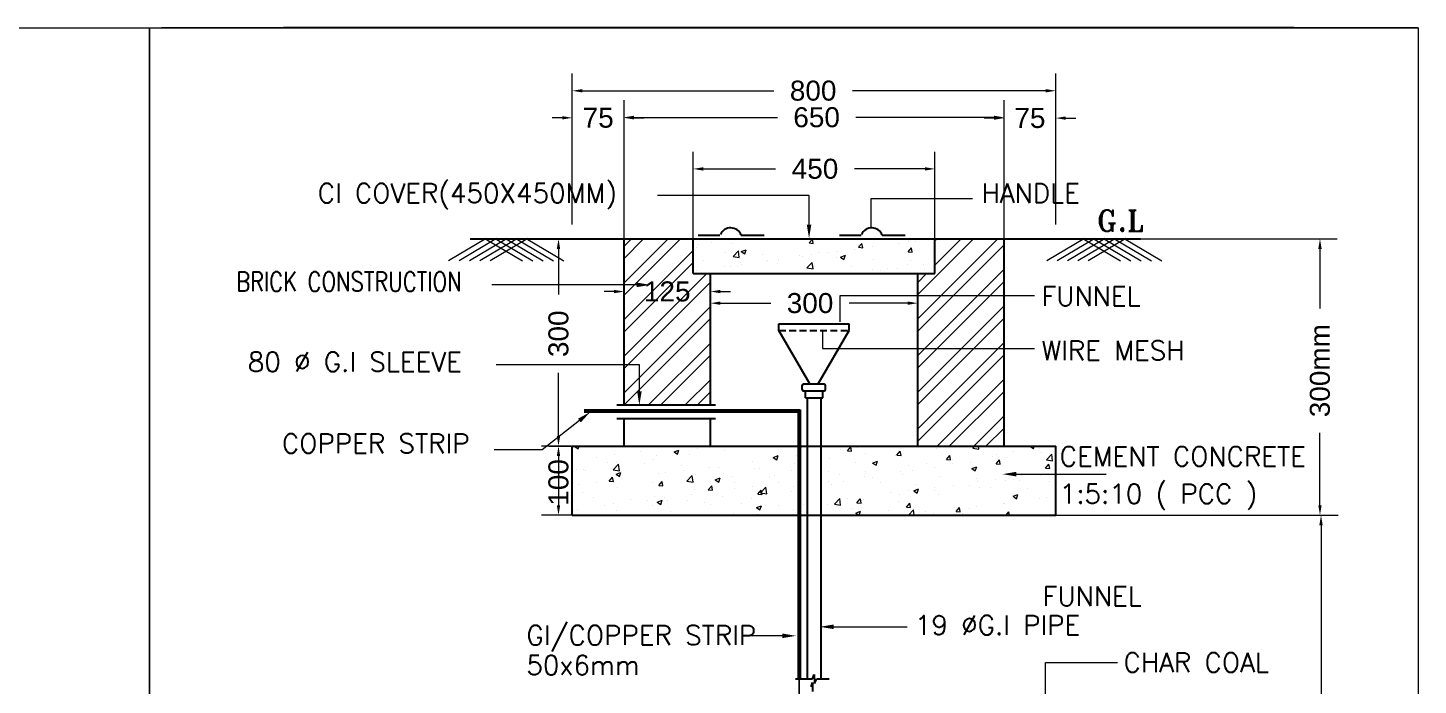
# Model space of a CAD drawing. Extents: x 3505867 to 3988380, y -625948 to -590408.
# Drawn here: x 3727261 to 3732615, y -615314 to -612783 of the extents above; entities that cross this region are included whole.
import ezdxf

# ---------------------------------------------------------------- set-up
doc = ezdxf.new("R2010")
doc.units = 0
doc.header["$LTSCALE"] = 6
doc.header["$MEASUREMENT"] = 0
doc.linetypes.add('HIDDEN', pattern=[0.375, 0.25, -0.125])
doc.layers.get('0').update_dxf_attribs({"linetype": 'CONTINUOUS'})
doc.layers.add('ELECTRICAL', color=5, linetype='CONTINUOUS')
doc.layers.add('EP', color=3, linetype='CONTINUOUS')
for name, color, linetype, lineweight in [('HAT', 250, 'CONTINUOUS', 5), ('TXT', 7, 'CONTINUOUS', 18), ('WORKING', 113, 'CONTINUOUS', 0)]:
    doc.layers.add(name, color=color, linetype=linetype, lineweight=lineweight)
doc.styles.add('ARIAL', font='')
doc.styles.add('ROMANS', font='romans.shx')
doc.styles.add('ROMANT', font='romant.shx')
doc.styles.get('ARIAL').set_extended_font_data('Arial')

# ---------------------------------------------------------------- blocks, each defined once
blk = doc.blocks.new('*X211')
at = {"color": 0}
for p, q in [((2551.5, 7371.3), (2552.6, 7371.7)), ((2551.5, 7371.3), (2556.5, 7367.9)), ((2556.5, 7367.9), (2557.8, 7371.7)), ((2564.7, 7371.5), (2564.7, 7371.5)), ((2728.7, 7368.1), (2728.7, 7368.1)), ((2874.4, 7371.1), (2874.9, 7371.7)), ((2874.4, 7371.1), (2880.4, 7370.5)), ((2880.4, 7370.5), (2880.2, 7371.7)), ((2946.1, 7364.8), (2951, 7370.5)), ((2952.1, 7364.3), (2951, 7370.5)), ((2960.5, 7369.4), (2960.5, 7369.4)), ((3023.6, 7367.7), (3023.6, 7367.7)), ((3074.5, 7368.5), (3074.5, 7368.5)), ((3127.5, 7368.5), (3130.5, 7371.7)), ((3127.5, 7368.5), (3136.4, 7367.1)), ((3136.4, 7367.1), (3135.8, 7371.7)), ((3210.4, 7371.5), (3210.9, 7371.7)), ((3210.4, 7371.5), (3215.4, 7368.1)), ((3215.4, 7368.1), (3216.6, 7371.7)), ((3224.2, 7368.2), (3224.2, 7368.2)), ((2583.6, 7355.8), (2583.6, 7355.8)), ((2598.7, 7348), (2598.7, 7348)), ((2608.6, 7359.1), (2608.6, 7359.1)), ((2612.1, 7348.1), (2612.1, 7348.1)), ((2646.5, 7364.1), (2646.5, 7364.1)), ((2665.9, 7352.1), (2665.9, 7352.1)), ((2670.4, 7358.1), (2670.4, 7358.1)), ((2695.2, 7363.3), (2702.2, 7365.9)), ((2695.2, 7363.3), (2700.2, 7359.9)), ((2700.2, 7359.9), (2702.2, 7365.9)), ((2717.3, 7359.1), (2717.3, 7359.1)), ((2767.8, 7365.5), (2767.8, 7365.5)), ((2809.4, 7349.6), (2809.4, 7349.6)), ((2834.4, 7352.9), (2834.4, 7352.9)), ((2838.9, 7355.3), (2845.9, 7357.9)), ((2838.9, 7355.3), (2843.9, 7351.9)), ((2843.9, 7351.9), (2845.9, 7357.9)), ((2869.8, 7346.8), (2869.8, 7346.8)), ((2872.3, 7357.8), (2872.3, 7357.8)), ((2920.3, 7353.2), (2920.3, 7353.2)), ((2935.5, 7366.2), (2935.5, 7366.2)), ((2946.1, 7364.8), (2952.1, 7364.3)), ((2957.9, 7348.5), (2957.9, 7348.5)), ((2972.3, 7360.7), (2972.3, 7360.7)), ((2982.6, 7347.2), (2989.6, 7349.9)), ((2982.6, 7347.2), (2987.6, 7343.9)), ((2987.6, 7343.9), (2989.7, 7349.9)), ((3016.2, 7358.5), (3016.2, 7358.5)), ((3017.9, 7358.5), (3022.7, 7364.3)), ((3017.9, 7358.5), (3023.9, 7358)), ((3023.9, 7358), (3022.7, 7364.3)), ((3089.6, 7352.2), (3094.4, 7358)), ((3089.6, 7352.2), (3095.6, 7351.7)), ((3095.6, 7351.7), (3094.4, 7358)), ((3098.1, 7351.6), (3098.1, 7351.6)), ((3124.9, 7348.3), (3124.9, 7348.3)), ((3156.8, 7356.6), (3156.8, 7356.6)), ((3161.3, 7359.9), (3161.3, 7359.9)), ((3161.3, 7346), (3166.1, 7351.7)), ((3167.3, 7345.4), (3166.2, 7351.7)), ((3176.2, 7355.4), (3176.2, 7355.4)), ((3186.3, 7363.2), (3186.3, 7363.2)), ((3215.1, 7366.6), (3215.1, 7366.6)), ((3226.7, 7361.8), (3226.7, 7361.8)), ((3234.2, 7351.9), (3242, 7360.1)), ((3234.2, 7351.9), (3243.1, 7350.6)), ((3243.1, 7350.6), (3242, 7360.1)), ((2553.8, 7338.1), (2553.8, 7338.1)), ((2563.5, 7338.2), (2563.5, 7338.2)), ((2566.4, 7336.8), (2566.4, 7336.8)), ((2601.4, 7320.9), (2606.2, 7326.7)), ((2607.4, 7320.4), (2606.2, 7326.7)), ((2607.1, 7337.3), (2614.9, 7345.4)), ((2607.1, 7337.3), (2616, 7335.9)), ((2611.2, 7331), (2618.2, 7333.7)), ((2611.2, 7331), (2616.2, 7327.7)), ((2614, 7344.6), (2614, 7344.6)), ((2616, 7335.9), (2614.9, 7345.4)), ((2616.2, 7327.6), (2618.2, 7333.7)), ((2619.8, 7334.6), (2619.8, 7334.6)), ((2652.1, 7345.8), (2652.1, 7345.8)), ((2673.2, 7332.3), (2673.2, 7332.3)), ((2683.3, 7333), (2683.3, 7333)), ((2705.5, 7343.5), (2705.5, 7343.5)), ((2708.4, 7336.3), (2708.4, 7336.3)), ((2713.8, 7320.7), (2721.6, 7328.9)), ((2722.7, 7319.4), (2721.6, 7328.8)), ((2726.6, 7330.1), (2726.6, 7330.1)), ((2746.2, 7341.2), (2746.2, 7341.2)), ((2758.9, 7341.2), (2758.9, 7341.2)), ((2766.6, 7332.2), (2766.6, 7332.2)), ((2779.9, 7327.8), (2779.9, 7327.8)), ((2812.2, 7339), (2812.2, 7339)), ((2818.5, 7339.7), (2818.5, 7339.7)), ((2841.2, 7328.5), (2841.2, 7328.5)), ((2865.6, 7336.7), (2865.6, 7336.7)), ((2919, 7334.5), (2919, 7334.5)), ((2934.2, 7330), (2934.2, 7330)), ((2971.1, 7327.4), (2971.1, 7327.4)), ((2972.1, 7335), (2972.1, 7335)), ((2972.4, 7332.2), (2972.4, 7332.2)), ((2981.8, 7326.6), (2981.8, 7326.6)), ((3022.4, 7334.4), (3022.4, 7334.4)), ((3025.8, 7330), (3025.8, 7330)), ((3035.2, 7343.3), (3035.2, 7343.3)), ((3040.2, 7336.6), (3040.2, 7336.6)), ((3060.2, 7346.6), (3060.2, 7346.6)), ((3072.9, 7340.8), (3072.9, 7340.8)), ((3079.2, 7327.7), (3079.2, 7327.7)), ((3098.5, 7346.6), (3098.5, 7346.6)), ((3126.4, 7339.2), (3133.4, 7341.9)), ((3126.4, 7339.2), (3131.3, 7335.9)), ((3131.3, 7335.9), (3133.4, 7341.9)), ((3161.3, 7346), (3167.3, 7345.4)), ((3197.9, 7328.7), (3197.9, 7328.7)), ((3225.5, 7328.5), (3225.5, 7328.5)), ((3233.1, 7339.7), (3237.9, 7345.4)), ((3233.1, 7339.7), (3239, 7339.2)), ((3239, 7339.2), (3237.9, 7345.4)), ((2557.3, 7316.4), (2557.3, 7316.4)), ((2582.3, 7319.7), (2582.3, 7319.7)), ((2601.4, 7320.9), (2607.4, 7320.4)), ((2612.8, 7311.3), (2612.8, 7311.3)), ((2620.2, 7324.6), (2620.2, 7324.6)), ((2664.7, 7318.8), (2664.7, 7318.8)), ((2673.1, 7314.7), (2677.9, 7320.4)), ((2673.1, 7314.7), (2679.1, 7314.1)), ((2679.1, 7314.1), (2677.9, 7320.4)), ((2713.8, 7320.7), (2722.7, 7319.4)), ((2716, 7325.8), (2716, 7325.8)), ((2724.6, 7308.5), (2724.6, 7308.5)), ((2744.8, 7308.4), (2749.7, 7314.1)), ((2744.8, 7308.4), (2750.8, 7307.9)), ((2750.8, 7307.9), (2749.7, 7314.1)), ((2754.9, 7323), (2761.9, 7325.7)), ((2754.9, 7323), (2759.9, 7319.6)), ((2759.9, 7319.6), (2761.9, 7325.7)), ((2782.9, 7318.5), (2782.9, 7318.5)), ((2783.1, 7310.1), (2783.1, 7310.1)), ((2808.1, 7313.4), (2808.1, 7313.4)), ((2816.6, 7302.1), (2821.4, 7307.9)), ((2817.3, 7306.4), (2817.3, 7306.4)), ((2820.5, 7304.2), (2828.3, 7312.3)), ((2822.6, 7301.6), (2821.4, 7307.9)), ((2829.4, 7302.8), (2828.3, 7312.3)), ((2833.3, 7325.6), (2833.3, 7325.6)), ((2846, 7318.4), (2846, 7318.4)), ((2865.2, 7306.5), (2865.2, 7306.5)), ((2868.6, 7313.5), (2868.6, 7313.5)), ((2919.1, 7319.9), (2919.1, 7319.9)), ((2923.5, 7316.5), (2923.5, 7316.5)), ((2940.1, 7321), (2940.1, 7321)), ((2993.5, 7318.8), (2993.5, 7318.8)), ((3033.9, 7307.2), (3033.9, 7307.2)), ((3042.3, 7307), (3049.3, 7309.7)), ((3042.3, 7307), (3047.3, 7303.6)), ((3046.9, 7316.5), (3046.9, 7316.5)), ((3047.3, 7303.6), (3049.3, 7309.7)), ((3071.7, 7307.5), (3071.7, 7307.5)), ((3071.8, 7312.1), (3071.8, 7312.1)), ((3100.2, 7314.3), (3100.2, 7314.3)), ((3123.6, 7315), (3123.6, 7315)), ((3132.5, 7325.5), (3132.5, 7325.5)), ((3135, 7320.5), (3135, 7320.5)), ((3136.7, 7311.6), (3136.7, 7311.6)), ((3153.6, 7312), (3153.6, 7312)), ((3160, 7323.8), (3160, 7323.8)), ((3175, 7322.1), (3175, 7322.1)), ((3185.9, 7323.2), (3185.9, 7323.2)), ((3195, 7321.6), (3195, 7321.6)), ((3207, 7309.8), (3207, 7309.8)), ((3239.3, 7320.9), (3239.3, 7320.9)), ((2562.3, 7304.9), (2562.3, 7304.9)), ((2578.8, 7297.2), (2578.8, 7297.2)), ((2608, 7288.4), (2608, 7288.4)), ((2632.2, 7294.9), (2632.2, 7294.9)), ((2657, 7293.5), (2657, 7293.5)), ((2666.3, 7298.5), (2666.3, 7298.5)), ((2670.9, 7290.7), (2677.9, 7293.4)), ((2670.9, 7290.7), (2675.9, 7287.4)), ((2675.9, 7287.4), (2677.9, 7293.4)), ((2682.1, 7296.8), (2682.1, 7296.8)), ((2685.6, 7292.7), (2685.6, 7292.7)), ((2714.8, 7292.5), (2714.8, 7292.5)), ((2719.9, 7301.8), (2719.9, 7301.8)), ((2739, 7290.4), (2739, 7290.4)), ((2748.6, 7286.5), (2748.6, 7286.5)), ((2765.3, 7298.9), (2765.3, 7298.9)), ((2792.3, 7288.2), (2792.3, 7288.2)), ((2806.9, 7296.5), (2806.9, 7296.5)), ((2816.6, 7302.1), (2822.5, 7301.6)), ((2820.5, 7304.2), (2829.4, 7302.8)), ((2882.8, 7287.3), (2882.8, 7287.3)), ((2917.9, 7286.6), (2917.9, 7286.6)), ((2927.3, 7287.6), (2935.1, 7295.7)), ((2927.3, 7287.6), (2936.2, 7286.3)), ((2936.2, 7286.2), (2935.1, 7295.7)), ((2945.8, 7295.6), (2945.8, 7295.6)), ((2960, 7289.6), (2964.8, 7295.3)), ((2960, 7289.6), (2966, 7289)), ((2966, 7289), (2964.9, 7295.3)), ((2969.9, 7294.1), (2969.9, 7294.1)), ((3008.9, 7303.9), (3008.9, 7303.9)), ((3020, 7291.6), (3020, 7291.6)), ((3021.2, 7301.1), (3021.2, 7301.1)), ((3031.7, 7283.3), (3036.6, 7289)), ((3037.7, 7282.8), (3036.6, 7289)), ((3078.3, 7301.6), (3078.3, 7301.6)), ((3171.6, 7289.3), (3171.6, 7289.3)), ((3173.8, 7288.8), (3173.8, 7288.8)), ((3186, 7299), (3193.1, 7301.7)), ((3186, 7299), (3191, 7295.6)), ((3191, 7295.6), (3193.1, 7301.7)), ((3224.3, 7295.2), (3224.3, 7295.2)), ((3234.7, 7297.6), (3234.7, 7297.6)), ((2549.6, 7278.4), (2549.6, 7278.4)), ((2556, 7280.2), (2556, 7280.2)), ((2593.9, 7285.2), (2593.9, 7285.2)), ((2611.5, 7278), (2611.5, 7278)), ((2663.5, 7285.5), (2663.5, 7285.5)), ((2690.2, 7276.5), (2690.2, 7276.5)), ((2781.8, 7274), (2781.8, 7274)), ((2814.6, 7282.7), (2821.6, 7285.4)), ((2814.6, 7282.7), (2819.6, 7279.4)), ((2816.1, 7273.1), (2816.1, 7273.1)), ((2819.6, 7279.4), (2821.6, 7285.4)), ((2819.7, 7279), (2819.7, 7279)), ((2845.7, 7285.9), (2845.7, 7285.9)), ((2867.4, 7280.2), (2867.4, 7280.2)), ((2952.5, 7281.4), (2952.5, 7281.4)), ((2958.3, 7274.7), (2965.3, 7277.4)), ((2958.3, 7274.7), (2962.8, 7271.7)), ((2961.7, 7281.5), (2961.7, 7281.5)), ((2963.4, 7271.7), (2965.3, 7277.4)), ((3005.9, 7279.1), (3005.9, 7279.1)), ((3031.7, 7283.3), (3037.7, 7282.8)), ((3034.6, 7271.7), (3041.8, 7279.2)), ((3042.7, 7271.7), (3041.8, 7279.2)), ((3045.5, 7272.7), (3045.5, 7272.7)), ((3059.3, 7276.9), (3059.3, 7276.9)), ((3070.5, 7274.2), (3070.5, 7274.2)), ((3103.5, 7277), (3108.3, 7282.8)), ((3103.5, 7277), (3109.5, 7276.5)), ((3109.5, 7276.5), (3108.3, 7282.8)), ((3108.7, 7281), (3108.7, 7281)), ((3112.6, 7274.6), (3112.6, 7274.6)), ((3122.4, 7281.7), (3122.4, 7281.7)), ((3133.7, 7284.3), (3133.7, 7284.3)), ((3166, 7272.4), (3166, 7272.4)), ((3176, 7271.7), (3180, 7276.5)), ((3180.9, 7271.7), (3180, 7276.5))]:
    blk.add_line(p, q, dxfattribs=at)
blk = doc.blocks.new('*X212')
at = {"color": 0}
for p, q in [((2794, 7671.3), (2794, 7671.3)), ((2821.8, 7671.7), (2824.9, 7671.4)), ((2824.9, 7671.4), (2824.9, 7671.7)), ((2890.6, 7665.7), (2895.5, 7671.4)), ((2896.6, 7665.1), (2895.5, 7671.4)), ((3020.9, 7671.4), (3020.9, 7671.4)), ((2728.2, 7658.7), (2728.2, 7658.7)), ((2730.9, 7663), (2730.9, 7663)), ((2749.4, 7666.4), (2749.4, 7666.4)), ((2770.2, 7651.5), (2770.2, 7651.5)), ((2778.7, 7665.1), (2778.7, 7665.1)), ((2780.8, 7646.1), (2788.6, 7654.2)), ((2789.7, 7644.7), (2788.6, 7654.2)), ((2792.5, 7653.3), (2799.5, 7656)), ((2792.5, 7653.3), (2797.5, 7650)), ((2797.5, 7650), (2799.6, 7656)), ((2823.6, 7649.3), (2823.6, 7649.3)), ((2890.6, 7665.7), (2896.6, 7665.1)), ((2904.3, 7651.4), (2904.3, 7651.4)), ((2918.8, 7651.8), (2918.8, 7651.8)), ((2931.3, 7652.8), (2931.3, 7652.8)), ((2956.7, 7656.8), (2956.7, 7656.8)), ((2962.4, 7659.4), (2967.2, 7665.1)), ((2962.4, 7659.4), (2968.4, 7658.9)), ((2962.6, 7661.4), (2962.6, 7661.4)), ((2968.4, 7658.9), (2967.2, 7665.1)), ((2983.2, 7660.3), (2983.2, 7660.3)), ((3019.9, 7665.1), (3019.9, 7665.1)), ((3034.1, 7653.1), (3038.9, 7658.9)), ((3034.1, 7653.1), (3040.1, 7652.6)), ((3034.6, 7667.3), (3034.6, 7667.3)), ((3040.1, 7652.6), (3038.9, 7658.9)), ((3044.9, 7668.4), (3044.9, 7668.4)), ((2737.9, 7640.4), (2737.9, 7640.4)), ((2767.7, 7631.9), (2767.7, 7631.9)), ((2777.5, 7631.8), (2777.5, 7631.8)), ((2780.8, 7646.1), (2789.7, 7644.7)), ((2787.6, 7631.4), (2787.6, 7631.4)), ((2791.3, 7638.1), (2791.3, 7638.1)), ((2792.8, 7635.2), (2792.8, 7635.2)), ((2829.4, 7639.3), (2829.4, 7639.3)), ((2830.6, 7640.2), (2830.6, 7640.2)), ((2844.7, 7635.9), (2844.7, 7635.9)), ((2846, 7641.4), (2846, 7641.4)), ((2877, 7647), (2877, 7647)), ((2880.8, 7646.4), (2880.8, 7646.4)), ((2887.5, 7629.5), (2895.3, 7637.6)), ((2887.5, 7629.5), (2896.4, 7628.1)), ((2893.8, 7648.5), (2893.8, 7648.5)), ((2896.4, 7628.1), (2895.3, 7637.6)), ((2898.1, 7633.6), (2898.1, 7633.6)), ((2930.3, 7644.8), (2930.3, 7644.8)), ((2936.3, 7645.3), (2943.3, 7648)), ((2936.3, 7645.3), (2941.2, 7642)), ((2941.2, 7642), (2943.3, 7648)), ((2951.4, 7631.3), (2951.4, 7631.3)), ((2983.7, 7642.5), (2983.7, 7642.5)), ((3004.8, 7629.1), (3004.8, 7629.1)), ((3018.6, 7628.9), (3018.6, 7628.9)), ((3033.4, 7634), (3033.4, 7634)), ((3037.1, 7640.3), (3037.1, 7640.3)), ((3056.5, 7633.9), (3056.5, 7633.9)), ((2727, 7625.4), (2727, 7625.4)), ((2982, 7627), (2982, 7627)), ((2993.5, 7625.6), (2993.5, 7625.6)), ((3058.2, 7626.8), (3058.2, 7626.8))]:
    blk.add_line(p, q, dxfattribs=at)
blk = doc.blocks.new('*X213')
at = {"color": 0}
for p, q in [((2622.9, 7608), (2686.6, 7671.7)), ((2622.9, 7661), (2633.6, 7671.7)), ((2622.9, 7590.3), (2704.3, 7671.7)), ((2622.9, 7643.3), (2651.2, 7671.7)), ((2622.9, 7554.9), (2722.9, 7654.9)), ((2622.9, 7537.3), (2722.9, 7637.3)), ((2622.9, 7501.9), (2742.7, 7621.7)), ((2622.9, 7484.2), (2747.9, 7609.2)), ((2622.9, 7448.9), (2747.9, 7573.9)), ((2623.4, 7431.7), (2747.9, 7556.2)), ((2658.7, 7431.7), (2747.9, 7520.8)), ((2676.4, 7431.7), (2747.9, 7503.2)), ((2711.8, 7431.7), (2747.9, 7467.8)), ((2729.4, 7431.7), (2747.9, 7450.1))]:
    blk.add_line(p, q, dxfattribs=at)
blk = doc.blocks.new('*X214')
at = {"color": 0}
for p, q in [((3047.9, 7555.7), (3163.9, 7671.7)), ((3047.9, 7591), (3128.5, 7671.7)), ((3072.9, 7633.7), (3110.9, 7671.7)), ((3072.9, 7669.1), (3075.5, 7671.7)), ((3047.9, 7538), (3172.9, 7663)), ((3047.9, 7502.6), (3172.9, 7627.6)), ((3047.9, 7608.7), (3060.9, 7621.7)), ((3047.9, 7485), (3172.9, 7610)), ((3047.9, 7449.6), (3172.9, 7574.6)), ((3047.9, 7431.9), (3172.9, 7556.9)), ((3047.9, 7396.6), (3172.9, 7521.6)), ((3047.9, 7378.9), (3172.9, 7503.9)), ((3076, 7371.7), (3172.9, 7468.5)), ((3093.7, 7371.7), (3172.9, 7450.9)), ((3129.1, 7371.7), (3172.9, 7415.5)), ((3146.7, 7371.7), (3172.9, 7397.8))]:
    blk.add_line(p, q, dxfattribs=at)
blk = doc.blocks.new('Earthing')
at = {"layer": 'ELECTRICAL'}
for p, q in [((-27.11, 338.78), (-248.23, 338.78)), ((-207.43, 292.62, 464813.39), (-60.76, 292.62, 464813.39)), ((-173.74, 256.34, 464813.39), (-173.74, 292.62, 464813.39)), ((-158.63, 285.06, 464813.39), (-158.63, 292.62, 464813.39)), ((-157.51, 293.45, 464813.39), (-152.77, 293.45, 464813.39)), ((-148.13, 293.45, 464813.39), (-143.09, 293.45, 464813.39)), ((-126.64, 293.45, 464813.39), (-121.9, 293.45, 464813.39)), ((-117.25, 293.45, 464813.39), (-112.22, 293.45, 464813.39)), ((-105.73, 285.06, 464813.39), (-105.73, 292.62, 464813.39)), ((-90.62, 247.28, 464813.39), (-90.62, 292.62, 464813.39)), ((-158.63, 285.06, 464813.39), (-105.73, 285.06, 464813.39)), ((-154.85, 256.34, 464813.39), (-154.85, 285.06, 464813.39)), ((-109.51, 247.28, 464813.39), (-109.51, 285.06, 464813.39)), ((-139.85, 274.05, 464813.39), (-124.51, 274.05, 464813.39)), ((-139.85, 272.54, 464813.39), (-139.85, 274.05, 464813.39)), ((-124.51, 272.54, 464813.39), (-124.51, 274.05, 464813.39)), ((-133.12, 260.88, 464813.39), (-139.85, 272.54, 464813.39)), ((-131.25, 260.88, 464813.39), (-124.51, 272.54, 464813.39)), ((-134.77, 259.69, 464813.39), (-134.77, 260.57, 464813.39)), ((-134.47, 260.88, 464813.39), (-129.97, 260.88, 464813.39)), ((-134.47, 259.38, 464813.39), (-129.97, 259.38, 464813.39)), ((-134.07, 257.81, 464813.39), (-134.07, 259.33, 464813.39)), ((-130.29, 257.81, 464813.39), (-130.29, 259.33, 464813.39)), ((-129.67, 259.69, 464813.39), (-129.67, 260.57, 464813.39)), ((-175.32, 256.34, 464813.39), (-153.71, 256.34, 464813.39)), ((-134.07, 257.81, 464813.39), (-130.29, 257.81, 464813.39)), ((-133.69, 257.81, 464813.39), (-133.69, 196.33, 464813.39)), ((-130.67, 257.81, 464813.39), (-130.67, 196.33, 464813.39)), ((-182.49, 255.21, 464813.39), (-135.2, 255.21, 464813.39)), ((-182.49, 254.76, 464813.39), (-135.66, 254.76, 464813.39)), ((-175.32, 253.32, 464813.39), (-153.71, 253.32, 464813.39)), ((-173.74, 247.28, 464813.39), (-173.74, 253.32, 464813.39)), ((-154.85, 247.28, 464813.39), (-154.85, 253.32, 464813.39)), ((-135.66, 254.76, 464813.39), (-135.66, 196.33, 464813.39)), ((-135.2, 255.21, 464813.39), (-135.2, 196.33, 464813.39)), ((-185.08, 247.28, 464813.39), (-79.28, 247.28, 464813.39)), ((-185.08, 232.16, 464813.39), (-185.08, 247.28, 464813.39)), ((-79.28, 232.16, 464813.39), (-79.28, 247.28, 464813.39)), ((-185.08, 232.16, 464813.39), (-79.28, 232.16, 464813.39)), ((-136.22, 196.33, 464813.39), (-132.49, 196.33, 464813.39)), ((-132.81, 194.59, 464813.39), (-132.49, 195.56, 464813.39)), ((-132.49, 196.33, 464813.39), (-132.17, 197.29, 464813.39)), ((-132.49, 195.56, 464813.39), (-132.49, 193.62, 464813.39)), ((-132.17, 197.29, 464813.39), (-132.1, 195.36, 464813.39)), ((-132.1, 195.36, 464813.39), (-131.59, 196.33, 464813.39)), ((-131.59, 196.33, 464813.39), (-128.88, 196.33, 464813.39))]:
    blk.add_line(p, q, dxfattribs=at)
at = {"layer": 'ELECTRICAL', "linetype": 'HIDDEN'}
blk.add_line((-139.85, 272.54, 464813.39), (-124.51, 272.54, 464813.39), dxfattribs=at)
at = {"layer": 'ELECTRICAL'}
for centre, radius, start, end in [((-150.42, 292.54, 464813.39), 2.47, 21.6724, 155.8916), ((-119.55, 292.54, 464813.39), 2.47, 21.6724, 155.8916), ((-134.47, 260.57, 464813.39), 0.302, 90, 180), ((-134.47, 259.69, 464813.39), 0.302, 180, 270), ((-129.97, 260.57, 464813.39), 0.302, 0, 90), ((-129.97, 259.69, 464813.39), 0.302, 270, 0)]:
    blk.add_arc(centre, radius, start, end, dxfattribs=at)
at = {"layer": 'HAT'}
for p, q in [((-203.89, 292.66, 464813.39), (-212.13, 287.81, 464813.39)), ((-201.63, 292.66, 464813.39), (-209.86, 287.81, 464813.39)), ((-199.36, 292.66, 464813.39), (-207.6, 287.81, 464813.39)), ((-197.09, 292.66, 464813.39), (-205.33, 287.81, 464813.39)), ((-204.23, 292.66, 464813.39), (-195.99, 287.81, 464813.39)), ((-194.83, 292.66, 464813.39), (-203.06, 287.81, 464813.39)), ((-201.96, 292.66, 464813.39), (-193.72, 287.81, 464813.39)), ((-199.69, 292.66, 464813.39), (-191.46, 287.81, 464813.39)), ((-197.43, 292.66, 464813.39), (-189.19, 287.81, 464813.39)), ((-195.16, 292.66, 464813.39), (-186.92, 287.81, 464813.39)), ((-73.04, 292.66, 464813.39), (-81.28, 287.81, 464813.39)), ((-70.78, 292.66, 464813.39), (-79.01, 287.81, 464813.39)), ((-68.51, 292.66, 464813.39), (-76.74, 287.81, 464813.39)), ((-66.24, 292.66, 464813.39), (-74.48, 287.81, 464813.39)), ((-73.38, 292.66, 464813.39), (-65.14, 287.81, 464813.39)), ((-63.97, 292.66, 464813.39), (-72.21, 287.81, 464813.39)), ((-71.11, 292.66, 464813.39), (-62.87, 287.81, 464813.39)), ((-68.84, 292.66, 464813.39), (-60.61, 287.81, 464813.39)), ((-66.57, 292.66, 464813.39), (-58.34, 287.81, 464813.39)), ((-64.31, 292.66, 464813.39), (-56.07, 287.81, 464813.39))]:
    blk.add_line(p, q, dxfattribs=at)
at = {"layer": 'TXT', "color": 7}
for p, q in [((-542.46, 338.78), (-274.97, 338.78)), ((-277.61, 338.78), (-277.61, 0)), ((-277.61, 0), (-277.61, 338.78)), ((-274.97, 338.78), (0, 338.78)), ((0, 338.78), (-274.97, 338.78)), ((-133.27, 302.09, 464813.39), (-166.43, 302.09, 464813.39)), ((-133.27, 295.74, 464813.39), (-133.27, 302.09, 464813.39)), ((-119.65, 301.43, 464813.39), (-97.55, 301.43, 464813.39)), ((-119.65, 295.1, 464813.39), (-119.65, 301.43, 464813.39)), ((-170.98, 282.55, 464813.39), (-202.66, 282.55, 464813.39)), ((-126.45, 280.22, 464813.39), (-83.93, 280.22, 464813.39)), ((-126.45, 274.43, 464813.39), (-126.45, 280.22, 464813.39)), ((-130.32, 272.5, 464813.39), (-130.32, 268.63, 464813.39)), ((-130.32, 268.63, 464813.39), (-83.93, 268.63, 464813.39)), ((-170.4, 265.07, 464813.39), (-201.76, 265.07, 464813.39)), ((-170.4, 259.27, 464813.39), (-170.4, 265.07, 464813.39)), ((-183.52, 252.87, 464813.39), (-191.67, 246.49, 464813.39)), ((-191.67, 246.49, 464813.39), (-202.19, 246.49, 464813.39)), ((-87.91, 241.14, 464813.39), (-68.26, 241.14, 464813.39)), ((-127.9, 207.75, 464813.39), (-111.78, 207.75, 464813.39)), ((-139.13, 205.77, 464813.39), (-147.79, 205.77, 464813.39)), ((-81.56, 199.95, 464813.39), (-65.82, 199.95, 464813.39)), ((-81.56, 185.1, 464813.39), (-81.56, 199.95, 464813.39))]:
    blk.add_line(p, q, dxfattribs=at)
blk.add_lwpolyline([(-277.61, 338.78), (0, 338.78), (0, 0), (-277.61, 0)], close=True, dxfattribs=at)
at = {"layer": 'TXT', "color": 3}
for points in [[(-132.77, 295.74, 464813.39), (-133.78, 295.74, 464813.39), (-133.27, 292.71, 464813.39)], [(-170.98, 283.05, 464813.39), (-170.98, 282.05, 464813.39), (-167.96, 282.55, 464813.39)], [(-169.89, 259.27, 464813.39), (-170.9, 259.27, 464813.39), (-170.4, 256.25, 464813.39)], [(-183.83, 253.27, 464813.39), (-183.21, 252.47, 464813.39), (-181.14, 254.74, 464813.39)], [(-87.91, 240.64, 464813.39), (-87.91, 241.65, 464813.39), (-90.93, 241.14, 464813.39)], [(-127.9, 207.24, 464813.39), (-127.9, 208.25, 464813.39), (-130.92, 207.75, 464813.39)], [(-139.13, 206.28, 464813.39), (-139.13, 205.27, 464813.39), (-136.11, 205.77, 464813.39)]]:
    blk.add_solid(points, dxfattribs=at)
at = {"layer": 'WORKING', "color": 8, "linetype": 'ByBlock', "lineweight": 9}
for p, q in [((-185.08, 295.75, 464813.39), (-185.08, 328.76, 464813.39)), ((-79.28, 295.75, 464813.39), (-79.28, 328.76, 464813.39)), ((-185.08, 295.75, 464813.39), (-185.08, 322.84, 464813.39)), ((-173.74, 292.69, 464813.39), (-173.74, 322.94, 464813.39)), ((-173.74, 316.41, 464813.39), (-173.74, 322.84, 464813.39)), ((-90.62, 315.97, 464813.39), (-90.62, 322.94, 464813.39)), ((-90.62, 292.69, 464813.39), (-90.62, 322.78, 464813.39)), ((-79.28, 315.97, 464813.39), (-79.28, 322.78, 464813.39)), ((-158.63, 292.69, 464813.39), (-158.63, 311.67, 464813.39)), ((-105.73, 292.69, 464813.39), (-105.73, 311.67, 464813.39)), ((-190.17, 292.62, 464813.39), (-184.34, 292.62, 464813.39)), ((-60.68, 292.62, 464813.39), (-17.74, 292.62, 464813.39)), ((-173.74, 278.31, 464813.39), (-173.74, 284.84, 464813.39)), ((-154.85, 278.31, 464813.39), (-154.85, 284.84, 464813.39)), ((-154.85, 278.31, 464813.39), (-154.85, 282.29, 464813.39)), ((-109.51, 278.58, 464813.39), (-109.51, 282.29, 464813.39)), ((-185.28, 247.28, 464813.39), (-191.84, 247.28, 464813.39)), ((-190.17, 247.28, 464813.39), (-184.34, 247.28, 464813.39)), ((-183.76, 232.16, 464813.39), (-191.84, 232.16, 464813.39)), ((-79.21, 232.16, 464813.39), (-17.74, 232.16, 464813.39)), ((-79.21, 232.16, 464813.39), (-17.51, 232.16, 464813.39))]:
    blk.add_line(p, q, dxfattribs=at)
at = {"layer": 'WORKING', "color": 8, "linetype": 'ByBlock'}
for p, q in [((-182.89, 325.01, 464813.39), (-140.96, 325.01, 464813.39)), ((-81.47, 325.01, 464813.39), (-123.8, 325.01, 464813.39)), ((-187.27, 319.09, 464813.39), (-189.45, 319.09, 464813.39)), ((-171.56, 319.19, 464813.39), (-140.21, 319.19, 464813.39)), ((-171.56, 319.09, 464813.39), (-169.37, 319.09, 464813.39)), ((-92.81, 319.19, 464813.39), (-123.04, 319.19, 464813.39)), ((-92.81, 319.03, 464813.39), (-94.99, 319.03, 464813.39)), ((-77.1, 319.03, 464813.39), (-74.91, 319.03, 464813.39)), ((-156.44, 307.92, 464813.39), (-140.63, 307.92, 464813.39)), ((-107.92, 307.92, 464813.39), (-123.3, 307.92, 464813.39)), ((-188.09, 290.43, 464813.39), (-188.09, 280.42, 464813.39)), ((-21.49, 290.43, 464813.39), (-21.49, 277.4, 464813.39)), ((-175.93, 281.09, 464813.39), (-178.12, 281.09, 464813.39)), ((-152.66, 281.09, 464813.39), (-150.48, 281.09, 464813.39)), ((-152.66, 278.54, 464813.39), (-141.64, 278.54, 464813.39)), ((-111.7, 278.54, 464813.39), (-124.49, 278.54, 464813.39)), ((-188.09, 249.46, 464813.39), (-188.09, 263.27, 464813.39)), ((-21.49, 234.35, 464813.39), (-21.49, 250.17, 464813.39)), ((-188.09, 245.09, 464813.39), (-188.09, 234.35, 464813.39)), ((-21.26, 229.97, 464813.39), (-21.26, 156.67, 464813.39))]:
    blk.add_line(p, q, dxfattribs=at)
for points in [[(-182.89, 325.37, 464813.39), (-182.89, 324.65, 464813.39), (-185.08, 325.01, 464813.39)], [(-81.47, 325.37, 464813.39), (-81.47, 324.65, 464813.39), (-79.28, 325.01, 464813.39)], [(-187.27, 319.46, 464813.39), (-187.27, 318.73, 464813.39), (-185.08, 319.09, 464813.39)], [(-171.56, 319.55, 464813.39), (-171.56, 318.82, 464813.39), (-173.74, 319.19, 464813.39)], [(-171.56, 319.46, 464813.39), (-171.56, 318.73, 464813.39), (-173.74, 319.09, 464813.39)], [(-92.81, 319.55, 464813.39), (-92.81, 318.82, 464813.39), (-90.62, 319.19, 464813.39)], [(-92.81, 319.39, 464813.39), (-92.81, 318.66, 464813.39), (-90.62, 319.03, 464813.39)], [(-77.1, 319.39, 464813.39), (-77.1, 318.66, 464813.39), (-79.28, 319.03, 464813.39)], [(-156.44, 308.28, 464813.39), (-156.44, 307.55, 464813.39), (-158.63, 307.92, 464813.39)], [(-107.92, 308.28, 464813.39), (-107.92, 307.55, 464813.39), (-105.73, 307.92, 464813.39)], [(-188.46, 290.43, 464813.39), (-187.73, 290.43, 464813.39), (-188.09, 292.62, 464813.39)], [(-21.86, 290.43, 464813.39), (-21.13, 290.43, 464813.39), (-21.49, 292.62, 464813.39)], [(-175.93, 281.45, 464813.39), (-175.93, 280.72, 464813.39), (-173.74, 281.09, 464813.39)], [(-152.66, 281.45, 464813.39), (-152.66, 280.72, 464813.39), (-154.85, 281.09, 464813.39)], [(-152.66, 278.91, 464813.39), (-152.66, 278.18, 464813.39), (-154.85, 278.54, 464813.39)], [(-111.7, 278.91, 464813.39), (-111.7, 278.18, 464813.39), (-109.51, 278.54, 464813.39)], [(-188.46, 249.46, 464813.39), (-187.73, 249.46, 464813.39), (-188.09, 247.28, 464813.39)], [(-188.46, 245.09, 464813.39), (-187.73, 245.09, 464813.39), (-188.09, 247.28, 464813.39)], [(-188.46, 234.35, 464813.39), (-187.73, 234.35, 464813.39), (-188.09, 232.16, 464813.39)], [(-21.86, 234.35, 464813.39), (-21.13, 234.35, 464813.39), (-21.49, 232.16, 464813.39)], [(-21.63, 229.97, 464813.39), (-20.9, 229.97, 464813.39), (-21.26, 232.16, 464813.39)]]:
    blk.add_solid(points, dxfattribs=at)
at = {"layer": 'HAT', "xscale": 0.1511346817756011, "yscale": 0.1511346817756011, "zscale": 0.1511346817756011}
for name in ['*X213', '*X212', '*X214', '*X211']:
    blk.add_blockref(name, (-570.15, -866.84, 464813.39), dxfattribs=at)
at = {"layer": 'TXT', "color": 7}
for s, height, style, p in [('CI COVER(450X450MM)', 4.2188, 'ROMANS', (-240.78, 300.51, 464813.39)), ('HANDLE', 4.219, 'ROMANS', (-95.55, 300.51, 464813.39)), ('G.L', 4.534, 'ROMANT', (-70.29, 294.33, 464813.39)), ('FUNNEL', 4.219, 'ROMANS', (-82.43, 277.96)), ('80 %%C G.I SLEEVE', 4.2188, 'ROMANS', (-256.07, 263.58, 464813.39)), ('WIRE MESH', 4.219, 'ROMANS', (-82.43, 266.1)), ('COPPER STRIP ', 4.2188, 'ROMANS', (-248.61, 245.75, 464813.39)), ('CEMENT CONCRETE', 4.2188, 'ROMANS', (-78.44, 242.92, 464813.39)), ('1:5:10 ( PCC )', 4.2188, 'ROMANS', (-78.44, 234.73, 464813.39)), ('FUNNEL', 4.219, 'ROMANS', (-82.18, 212.34, 464813.39)), ('19 %%CG.I PIPE', 4.2188, 'ROMANS', (-110.13, 206.02, 464813.39)), ('GI/COPPER STRIP', 4.2188, 'ROMANS', (-195.12, 203.78, 464813.39)), ('50x6mm ', 4.219, 'ROMANS', (-195.12, 197.25, 464813.39)), ('CHAR COAL', 4.219, 'ROMANS', (-64.47, 197.85, 464813.39))]:
    blk.add_text(s, height=height, dxfattribs=dict(at, style=style)).set_placement(p)
at = {"layer": 'TXT', "color": 7, "style": 'ROMANS', "width": 0.8}
blk.add_text('BRICK CONSTRUCTION', height=4.2188, dxfattribs=at).set_placement((-258.61, 281.15, 464813.39))
at = {"layer": 'WORKING', "color": 7, "linetype": 'ByBlock', "char_height": 4.375, "attachment_point": 5, "style": 'ARIAL'}
for s, insert in [('\\A1;800', (-132.38, 325.01, 464813.39)), ('\\A1;75', (-179.41, 319.09, 464813.39)), ('\\A1;650', (-131.62, 319.19, 464813.39)), ('\\A1;75', (-84.95, 319.03, 464813.39)), ('\\A1;450', (-131.97, 307.92, 464813.39)), ('\\A1;125', (-164.3, 281.09, 464813.39)), ('\\A1;300', (-133.06, 278.54, 464813.39))]:
    blk.add_mtext(s, dxfattribs=dict(at, insert=insert))
at = {"layer": 'WORKING', "color": 7, "linetype": 'ByBlock', "char_height": 4.375, "attachment_point": 5, "rotation": 90, "style": 'ARIAL'}
for s, insert in [('\\A1;300', (-188.09, 271.85, 464813.39)), ('\\A1;300mm', (-21.49, 263.78, 464813.39)), ('\\A1;100', (-188.09, 239.33, 464813.39))]:
    blk.add_mtext(s, dxfattribs=dict(at, insert=insert))

msp = doc.modelspace()

# ---------------------------------------------------------------- linework, layer by layer
at = {"layer": 'EP', "color": 7, "linetype": 'ByBlock', "const_width": 6, "elevation": 8180867.8}
msp.add_lwpolyline([(3729403.1, -614258.3), (3730231.4, -614258.3), (3730231.4, -615290.7), (3730231.4, -615900.1)], dxfattribs=at)

# ---------------------------------------------------------------- block references
at = {"layer": 'EP', "color": 7, "linetype": 'ByBlock', "xscale": 17.600327341887, "yscale": 17.600327341887, "zscale": 17.600327341887}
msp.add_blockref('Earthing', (3732615, -618746.1), dxfattribs=at)

doc.saveas('drawing.dxf')
